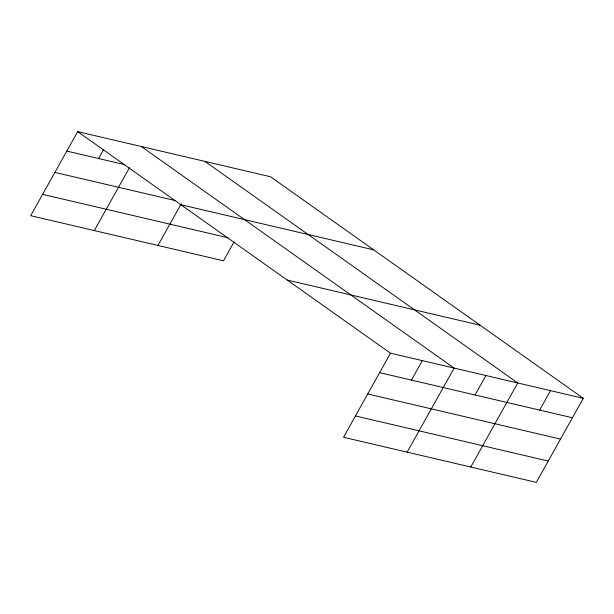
<?xml version="1.0" encoding="UTF-8"?>
<svg xmlns="http://www.w3.org/2000/svg" width="614" height="614" viewBox="0 0 614 614"><rect width="100%" height="100%" fill="white"/><g stroke="black" fill="none" stroke-linecap="round" stroke-linejoin="round"><path stroke-width="0.92" d="M583.3 398.309L390.504 353.196L343.525 437.26L536.321 482.374L583.3 398.309L270.475 176.74L77.679 131.626L30.7 215.691L223.496 260.804L234.034 241.947M98.616 158.535L103.597 149.609M94.326 230.572L129.508 167.614M157.944 245.462L181.23 203.81M411.434 380.104L422.317 360.641M407.143 452.15L454.122 368.085L141.304 146.516M475.059 394.994L485.935 375.53M470.769 467.031L517.748 382.975L204.93 161.405M539.645 410.106L550.528 390.642M66.803 151.09L124.972 164.698M54.892 172.404L175.773 200.694M180.915 204.746L373.711 249.86M42.612 194.369L228.132 237.779M287.268 280.076L480.071 325.197M379.629 372.66L572.425 417.773M367.709 393.973L560.505 439.094M355.437 415.939L548.233 461.06M77.679 131.626L390.504 353.196"/></g></svg>
